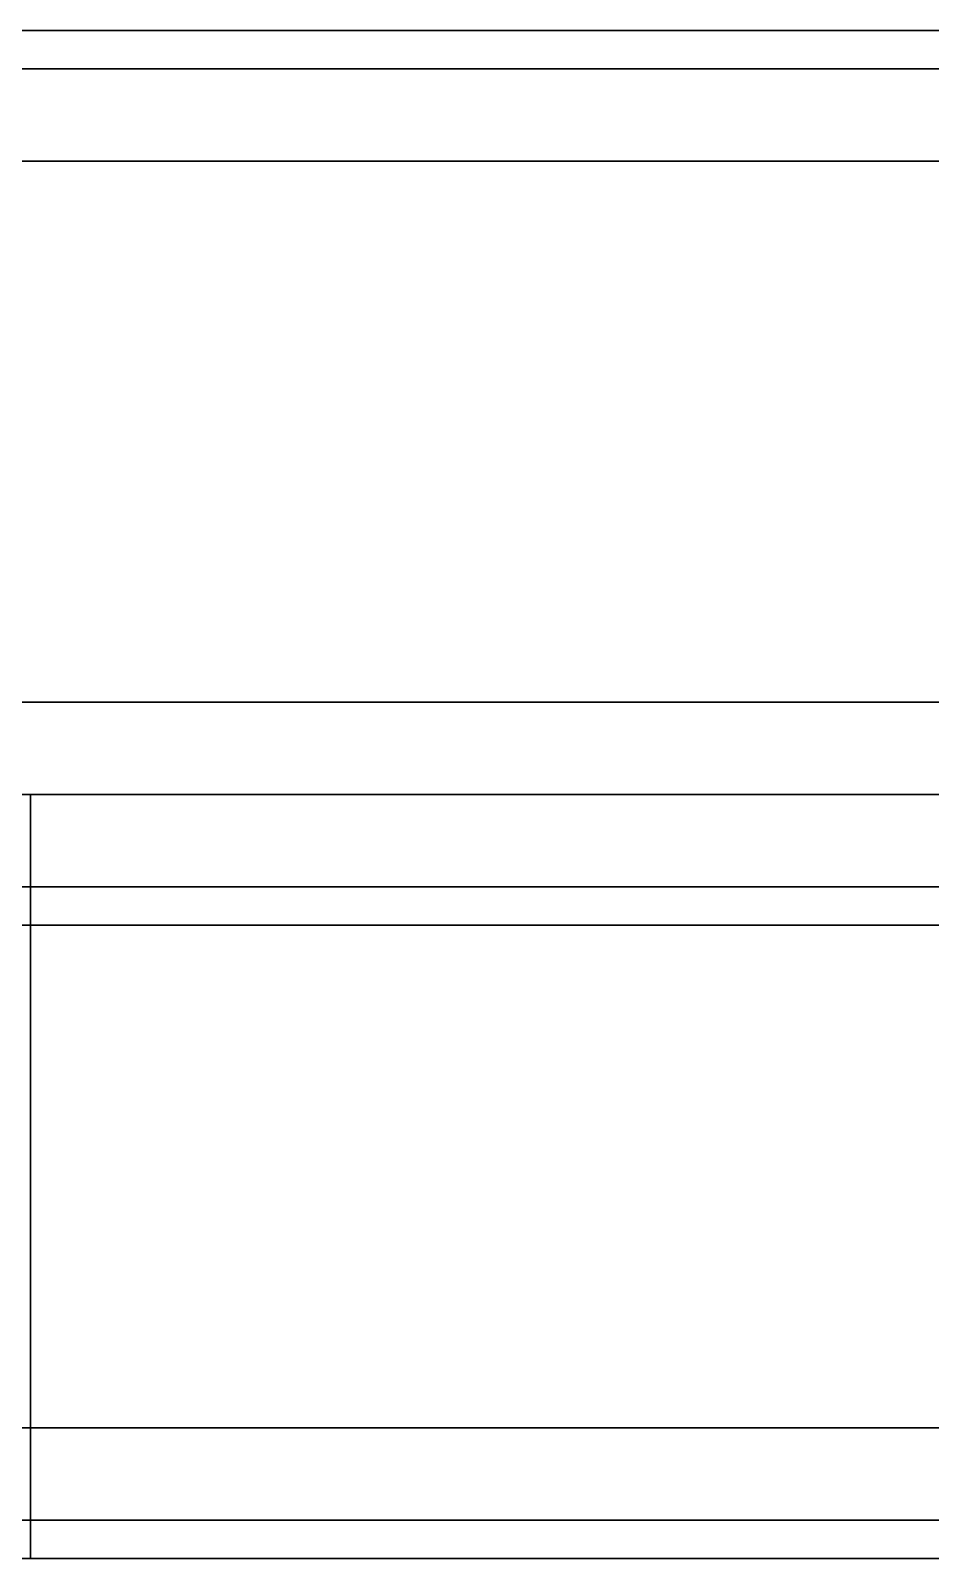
# Model space of a CAD drawing. Header units: millimetres. Extents: x -2000 to 0, y -2 to 2.
# Drawn here: x -777.65 to -774.852, y -2.375 to 2.375 of the extents above; entities that cross this region are included whole.
import ezdxf

# ---------------------------------------------------------------- set-up
doc = ezdxf.new("R2010")
doc.units = ezdxf.units.MM
doc.header["$MEASUREMENT"] = 0
doc.layers.add('2 Meter Open Rail', color=7, linetype='Continuous')

msp = doc.modelspace()

# ---------------------------------------------------------------- linework, layer by layer
at = {"layer": '2 Meter Open Rail', "lineweight": 30}
for p, q in [((-1000, 2.375, 69.9355), (0, 2.375, 69.9355)), ((-2000, 2.375, 20.122), (0, 2.375, 20.122)), ((-2000, 2.375, 19.9355), (0, 2.375, 19.9355)), ((-1000, 2.375, 70.122), (0, 2.375, 70.122)), ((-2000, 2.256, 20.4094), (0, 2.256, 20.4094)), ((-1000, 2.256, 70.4094), (0, 2.256, 70.4094)), ((-2000, 1.9686, 19.5291), (0, 1.9686, 19.5291)), ((-1000, 1.9686, 69.5291), (0, 1.9686, 69.5291)), ((-2000, 0.2874, 22.378), (0, 0.2874, 22.378)), ((-1000, 0.2874, 72.378), (0, 0.2874, 72.378)), ((-2000, 0, 19.5291), (0, 0, 19.5291)), ((-1000, 0, 69.5291), (0, 0, 69.5291)), ((-777.2544, 0, 64.4972), (-777.2892, 0, 64.4393)), ((-777.218, 0, 64.5544), (-777.2544, 0, 64.4972)), ((-777.1801, 0, 64.6108), (-777.218, 0, 64.5544)), ((-777.1407, 0, 64.6663), (-777.1801, 0, 64.6108)), ((-777.0997, 0, 64.721), (-777.1407, 0, 64.6663)), ((-777.0573, 0, 64.7746), (-777.0997, 0, 64.721)), ((-777.0135, 0, 64.8272), (-777.0573, 0, 64.7746)), ((-776.9683, 0, 64.8787), (-777.0135, 0, 64.8272)), ((-776.9217, 0, 64.929), (-776.9683, 0, 64.8787)), ((-776.8738, 0, 64.9781), (-776.9217, 0, 64.929)), ((-776.8247, 0, 65.026), (-776.8738, 0, 64.9781)), ((-776.7744, 0, 65.0726), (-776.8247, 0, 65.026)), ((-776.7229, 0, 65.1178), (-776.7744, 0, 65.0726)), ((-776.6703, 0, 65.1616), (-776.7229, 0, 65.1178)), ((-776.6167, 0, 65.204), (-776.6703, 0, 65.1616)), ((-776.562, 0, 65.245), (-776.6167, 0, 65.204)), ((-776.5065, 0, 65.2844), (-776.562, 0, 65.245)), ((-776.4501, 0, 65.3223), (-776.5065, 0, 65.2844)), ((-776.3929, 0, 65.3587), (-776.4501, 0, 65.3223)), ((-776.335, 0, 65.3935), (-776.3929, 0, 65.3587)), ((-776.2764, 0, 65.4267), (-776.335, 0, 65.3935)), ((-776.2171, 0, 65.4583), (-776.2764, 0, 65.4267)), ((-776.1574, 0, 65.4882), (-776.2171, 0, 65.4583)), ((-776.0971, 0, 65.5165), (-776.1574, 0, 65.4882)), ((-776.0365, 0, 65.5432), (-776.0971, 0, 65.5165)), ((-775.9755, 0, 65.5682), (-776.0365, 0, 65.5432)), ((-775.9142, 0, 65.5916), (-775.9755, 0, 65.5682)), ((-775.8526, 0, 65.6134), (-775.9142, 0, 65.5916)), ((-775.791, 0, 65.6335), (-775.8526, 0, 65.6134)), ((-775.7292, 0, 65.652), (-775.791, 0, 65.6335)), ((-775.6673, 0, 65.6689), (-775.7292, 0, 65.652)), ((-775.6055, 0, 65.6842), (-775.6673, 0, 65.6689)), ((-775.5438, 0, 65.6979), (-775.6055, 0, 65.6842)), ((-775.4822, 0, 65.7101), (-775.5438, 0, 65.6979)), ((-775.4208, 0, 65.7207), (-775.4822, 0, 65.7101)), ((-775.3596, 0, 65.7298), (-775.4208, 0, 65.7207)), ((-775.2987, 0, 65.7374), (-775.3596, 0, 65.7298)), ((-775.2381, 0, 65.7436), (-775.2987, 0, 65.7374)), ((-775.1779, 0, 65.7483), (-775.2381, 0, 65.7436)), ((-775.1181, 0, 65.7517), (-775.1779, 0, 65.7483)), ((-775.0588, 0, 65.7536), (-775.1181, 0, 65.7517)), ((-775, 0, 65.7543), (-775.0588, 0, 65.7536)), ((-774.9412, 0, 65.7536), (-775, 0, 65.7543)), ((-774.8819, 0, 65.7517), (-774.9412, 0, 65.7536)), ((-774.8221, 0, 65.7483), (-774.8819, 0, 65.7517)), ((-2000, 0, 0.4064), (0, 0, 0.4064)), ((-1000, 0, 50.4064), (0, 0, 50.4064)), ((-777.6493, 0, 13.1631), (-777.65, 0, 6.4043)), ((-777.65, 0, 6.4043), (-777.6493, 0, 6.3455)), ((-777.65, 0, 6.4043), (-777.65, -2.375, 6.4043)), ((-777.65, 0, 13.1043), (-777.65, -2.375, 13.1043)), ((-777.6493, 0, 63.1631), (-777.65, 0, 56.4043)), ((-777.65, 0, 56.4043), (-777.6493, 0, 56.3455)), ((-777.6474, 0, 13.2224), (-777.6493, 0, 13.1631)), ((-777.6493, 0, 6.3455), (-777.6474, 0, 6.2862)), ((-777.6474, 0, 63.2224), (-777.6493, 0, 63.1631)), ((-777.6493, 0, 56.3455), (-777.6474, 0, 56.2862)), ((-777.644, 0, 13.2822), (-777.6474, 0, 13.2224)), ((-777.6474, 0, 6.2862), (-777.644, 0, 6.2264)), ((-777.644, 0, 63.2822), (-777.6474, 0, 63.2224)), ((-777.6474, 0, 56.2862), (-777.644, 0, 56.2264)), ((-777.6393, 0, 13.3424), (-777.644, 0, 13.2822)), ((-777.644, 0, 6.2264), (-777.6393, 0, 6.1662)), ((-777.6393, 0, 63.3424), (-777.644, 0, 63.2822)), ((-777.644, 0, 56.2264), (-777.6393, 0, 56.1662)), ((-777.6331, 0, 13.403), (-777.6393, 0, 13.3424)), ((-777.6393, 0, 6.1662), (-777.6331, 0, 6.1056)), ((-777.6331, 0, 63.403), (-777.6393, 0, 63.3424)), ((-777.6393, 0, 56.1662), (-777.6331, 0, 56.1056)), ((-777.6255, 0, 13.4639), (-777.6331, 0, 13.403)), ((-777.6331, 0, 6.1056), (-777.6255, 0, 6.0447)), ((-777.6255, 0, 63.4639), (-777.6331, 0, 63.403)), ((-777.6331, 0, 56.1056), (-777.6255, 0, 56.0447)), ((-777.6164, 0, 13.5251), (-777.6255, 0, 13.4639)), ((-777.6255, 0, 6.0447), (-777.6164, 0, 5.9835)), ((-777.6164, 0, 63.5251), (-777.6255, 0, 63.4639)), ((-777.6255, 0, 56.0447), (-777.6164, 0, 55.9835)), ((-777.6058, 0, 13.5865), (-777.6164, 0, 13.5251)), ((-777.6164, 0, 5.9835), (-777.6058, 0, 5.9221)), ((-777.6058, 0, 63.5865), (-777.6164, 0, 63.5251)), ((-777.6164, 0, 55.9835), (-777.6058, 0, 55.9221)), ((-777.5936, 0, 13.6481), (-777.6058, 0, 13.5865)), ((-777.6058, 0, 5.9221), (-777.5936, 0, 5.8605)), ((-777.5936, 0, 63.6481), (-777.6058, 0, 63.5865)), ((-777.6058, 0, 55.9221), (-777.5936, 0, 55.8605)), ((-777.5799, 0, 13.7098), (-777.5936, 0, 13.6481)), ((-777.5936, 0, 5.8605), (-777.5799, 0, 5.7988)), ((-777.5799, 0, 63.7098), (-777.5936, 0, 63.6481)), ((-777.5936, 0, 55.8605), (-777.5799, 0, 55.7988)), ((-777.5646, 0, 13.7716), (-777.5799, 0, 13.7098)), ((-777.5799, 0, 5.7988), (-777.5646, 0, 5.737)), ((-777.5646, 0, 63.7716), (-777.5799, 0, 63.7098)), ((-777.5799, 0, 55.7988), (-777.5646, 0, 55.737)), ((-777.5477, 0, 13.8335), (-777.5646, 0, 13.7716)), ((-777.5646, 0, 5.737), (-777.5477, 0, 5.6751)), ((-777.5477, 0, 63.8335), (-777.5646, 0, 63.7716)), ((-777.5646, 0, 55.737), (-777.5477, 0, 55.6751)), ((-777.5292, 0, 13.8953), (-777.5477, 0, 13.8335)), ((-777.5477, 0, 5.6751), (-777.5292, 0, 5.6133)), ((-777.5292, 0, 63.8953), (-777.5477, 0, 63.8335)), ((-777.5477, 0, 55.6751), (-777.5292, 0, 55.6133)), ((-777.5091, 0, 13.9569), (-777.5292, 0, 13.8953)), ((-777.5292, 0, 5.6133), (-777.5091, 0, 5.5517)), ((-777.5091, 0, 63.9569), (-777.5292, 0, 63.8953)), ((-777.5292, 0, 55.6133), (-777.5091, 0, 55.5517)), ((-777.4873, 0, 14.0185), (-777.5091, 0, 13.9569)), ((-777.5091, 0, 5.5517), (-777.4873, 0, 5.4901)), ((-777.4873, 0, 64.0185), (-777.5091, 0, 63.9569)), ((-777.5091, 0, 55.5517), (-777.4873, 0, 55.4901)), ((-777.4639, 0, 14.0798), (-777.4873, 0, 14.0185)), ((-777.4873, 0, 5.4901), (-777.4639, 0, 5.4288)), ((-777.4639, 0, 64.0798), (-777.4873, 0, 64.0185)), ((-777.4873, 0, 55.4901), (-777.4639, 0, 55.4288)), ((-777.4389, 0, 14.1408), (-777.4639, 0, 14.0798)), ((-777.4639, 0, 5.4288), (-777.4389, 0, 5.3678)), ((-777.4389, 0, 64.1408), (-777.4639, 0, 64.0798)), ((-777.4639, 0, 55.4288), (-777.4389, 0, 55.3678)), ((-777.4122, 0, 14.2014), (-777.4389, 0, 14.1408)), ((-777.4389, 0, 5.3678), (-777.4122, 0, 5.3072)), ((-777.4122, 0, 64.2014), (-777.4389, 0, 64.1408)), ((-777.4389, 0, 55.3678), (-777.4122, 0, 55.3072)), ((-777.3839, 0, 14.2617), (-777.4122, 0, 14.2014)), ((-777.4122, 0, 5.3072), (-777.3839, 0, 5.2469)), ((-777.3839, 0, 64.2617), (-777.4122, 0, 64.2014)), ((-777.4122, 0, 55.3072), (-777.3839, 0, 55.2469)), ((-777.354, 0, 14.3214), (-777.3839, 0, 14.2617)), ((-777.3839, 0, 5.2469), (-777.354, 0, 5.1872)), ((-777.354, 0, 64.3214), (-777.3839, 0, 64.2617)), ((-777.3839, 0, 55.2469), (-777.354, 0, 55.1872)), ((-777.3224, 0, 14.3807), (-777.354, 0, 14.3214)), ((-777.354, 0, 5.1872), (-777.3224, 0, 5.1279)), ((-777.3224, 0, 64.3807), (-777.354, 0, 64.3214)), ((-777.354, 0, 55.1872), (-777.3224, 0, 55.1279)), ((-777.2892, 0, 14.4393), (-777.3224, 0, 14.3807)), ((-777.3224, 0, 5.1279), (-777.2892, 0, 5.0693)), ((-777.2892, 0, 64.4393), (-777.3224, 0, 64.3807)), ((-777.3224, 0, 55.1279), (-777.2892, 0, 55.0693)), ((-777.2544, 0, 14.4972), (-777.2892, 0, 14.4393)), ((-777.2892, 0, 5.0693), (-777.2544, 0, 5.0114)), ((-777.2892, 0, 55.0693), (-777.2544, 0, 55.0114)), ((-777.218, 0, 14.5544), (-777.2544, 0, 14.4972)), ((-777.2544, 0, 5.0114), (-777.218, 0, 4.9542)), ((-777.2544, 0, 55.0114), (-777.218, 0, 54.9542)), ((-777.1801, 0, 14.6108), (-777.218, 0, 14.5544)), ((-777.218, 0, 4.9542), (-777.1801, 0, 4.8978)), ((-777.218, 0, 54.9542), (-777.1801, 0, 54.8978)), ((-777.1407, 0, 14.6663), (-777.1801, 0, 14.6108)), ((-777.1801, 0, 4.8978), (-777.1407, 0, 4.8423)), ((-777.1801, 0, 54.8978), (-777.1407, 0, 54.8423)), ((-777.0997, 0, 14.721), (-777.1407, 0, 14.6663)), ((-777.1407, 0, 4.8423), (-777.0997, 0, 4.7876)), ((-777.1407, 0, 54.8423), (-777.0997, 0, 54.7876)), ((-777.0573, 0, 14.7746), (-777.0997, 0, 14.721)), ((-777.0997, 0, 4.7876), (-777.0573, 0, 4.734)), ((-777.0997, 0, 54.7876), (-777.0573, 0, 54.734)), ((-777.0135, 0, 14.8272), (-777.0573, 0, 14.7746)), ((-777.0573, 0, 4.734), (-777.0135, 0, 4.6814)), ((-777.0573, 0, 54.734), (-777.0135, 0, 54.6814)), ((-776.9683, 0, 14.8787), (-777.0135, 0, 14.8272)), ((-777.0135, 0, 4.6814), (-776.9683, 0, 4.6299)), ((-777.0135, 0, 54.6814), (-776.9683, 0, 54.6299)), ((-776.9217, 0, 14.929), (-776.9683, 0, 14.8787)), ((-776.9683, 0, 4.6299), (-776.9217, 0, 4.5796)), ((-776.9683, 0, 54.6299), (-776.9217, 0, 54.5796)), ((-776.8738, 0, 14.9781), (-776.9217, 0, 14.929)), ((-776.9217, 0, 4.5796), (-776.8738, 0, 4.5305)), ((-776.9217, 0, 54.5796), (-776.8738, 0, 54.5305)), ((-776.8247, 0, 15.026), (-776.8738, 0, 14.9781)), ((-776.8738, 0, 4.5305), (-776.8247, 0, 4.4826)), ((-776.8738, 0, 54.5305), (-776.8247, 0, 54.4826)), ((-776.7744, 0, 15.0726), (-776.8247, 0, 15.026)), ((-776.8247, 0, 4.4826), (-776.7744, 0, 4.436)), ((-776.8247, 0, 54.4826), (-776.7744, 0, 54.436)), ((-776.7229, 0, 15.1178), (-776.7744, 0, 15.0726)), ((-776.7744, 0, 4.436), (-776.7229, 0, 4.3908)), ((-776.7744, 0, 54.436), (-776.7229, 0, 54.3908)), ((-776.6703, 0, 15.1616), (-776.7229, 0, 15.1178)), ((-776.7229, 0, 4.3908), (-776.6703, 0, 4.347)), ((-776.7229, 0, 54.3908), (-776.6703, 0, 54.347)), ((-776.6167, 0, 15.204), (-776.6703, 0, 15.1616)), ((-776.6703, 0, 4.347), (-776.6167, 0, 4.3046)), ((-776.6703, 0, 54.347), (-776.6167, 0, 54.3046)), ((-776.562, 0, 15.245), (-776.6167, 0, 15.204)), ((-776.6167, 0, 4.3046), (-776.562, 0, 4.2636)), ((-776.6167, 0, 54.3046), (-776.562, 0, 54.2636)), ((-776.5065, 0, 15.2844), (-776.562, 0, 15.245)), ((-776.562, 0, 4.2636), (-776.5065, 0, 4.2242)), ((-776.562, 0, 54.2636), (-776.5065, 0, 54.2242)), ((-776.4501, 0, 15.3223), (-776.5065, 0, 15.2844)), ((-776.5065, 0, 4.2242), (-776.4501, 0, 4.1863)), ((-776.5065, 0, 54.2242), (-776.4501, 0, 54.1863)), ((-776.3929, 0, 15.3587), (-776.4501, 0, 15.3223)), ((-776.4501, 0, 4.1863), (-776.3929, 0, 4.1499)), ((-776.4501, 0, 54.1863), (-776.3929, 0, 54.1499)), ((-776.335, 0, 15.3935), (-776.3929, 0, 15.3587)), ((-776.3929, 0, 4.1499), (-776.335, 0, 4.1151)), ((-776.3929, 0, 54.1499), (-776.335, 0, 54.1151)), ((-776.2764, 0, 15.4267), (-776.335, 0, 15.3935)), ((-776.335, 0, 4.1151), (-776.2764, 0, 4.0819)), ((-776.335, 0, 54.1151), (-776.2764, 0, 54.0819)), ((-776.2171, 0, 15.4583), (-776.2764, 0, 15.4267)), ((-776.2764, 0, 4.0819), (-776.2171, 0, 4.0503)), ((-776.2764, 0, 54.0819), (-776.2171, 0, 54.0503)), ((-776.1574, 0, 15.4882), (-776.2171, 0, 15.4583)), ((-776.2171, 0, 4.0503), (-776.1574, 0, 4.0204)), ((-776.2171, 0, 54.0503), (-776.1574, 0, 54.0204)), ((-776.0971, 0, 15.5165), (-776.1574, 0, 15.4882)), ((-776.1574, 0, 4.0204), (-776.0971, 0, 3.9921)), ((-776.1574, 0, 54.0204), (-776.0971, 0, 53.9921)), ((-776.0365, 0, 15.5432), (-776.0971, 0, 15.5165)), ((-776.0971, 0, 3.9921), (-776.0365, 0, 3.9654)), ((-776.0971, 0, 53.9921), (-776.0365, 0, 53.9654)), ((-775.9755, 0, 15.5682), (-776.0365, 0, 15.5432)), ((-776.0365, 0, 3.9654), (-775.9755, 0, 3.9404)), ((-776.0365, 0, 53.9654), (-775.9755, 0, 53.9404)), ((-775.9142, 0, 15.5916), (-775.9755, 0, 15.5682)), ((-775.9755, 0, 3.9404), (-775.9142, 0, 3.917)), ((-775.9755, 0, 53.9404), (-775.9142, 0, 53.917)), ((-775.8526, 0, 15.6134), (-775.9142, 0, 15.5916)), ((-775.9142, 0, 3.917), (-775.8526, 0, 3.8952)), ((-775.9142, 0, 53.917), (-775.8526, 0, 53.8952)), ((-775.791, 0, 15.6335), (-775.8526, 0, 15.6134)), ((-775.8526, 0, 3.8952), (-775.791, 0, 3.8751)), ((-775.8526, 0, 53.8952), (-775.791, 0, 53.8751)), ((-775.7292, 0, 15.652), (-775.791, 0, 15.6335)), ((-775.791, 0, 3.8751), (-775.7292, 0, 3.8566)), ((-775.791, 0, 53.8751), (-775.7292, 0, 53.8566)), ((-775.6673, 0, 15.6689), (-775.7292, 0, 15.652)), ((-775.7292, 0, 3.8566), (-775.6673, 0, 3.8397)), ((-775.7292, 0, 53.8566), (-775.6673, 0, 53.8397)), ((-775.6055, 0, 15.6842), (-775.6673, 0, 15.6689)), ((-775.6673, 0, 3.8397), (-775.6055, 0, 3.8244)), ((-775.6673, 0, 53.8397), (-775.6055, 0, 53.8244)), ((-775.5438, 0, 15.6979), (-775.6055, 0, 15.6842)), ((-775.6055, 0, 3.8244), (-775.5438, 0, 3.8107)), ((-775.6055, 0, 53.8244), (-775.5438, 0, 53.8107)), ((-775.4822, 0, 15.7101), (-775.5438, 0, 15.6979)), ((-775.5438, 0, 3.8107), (-775.4822, 0, 3.7985)), ((-775.5438, 0, 53.8107), (-775.4822, 0, 53.7985)), ((-775.4208, 0, 15.7207), (-775.4822, 0, 15.7101)), ((-775.4822, 0, 3.7985), (-775.4208, 0, 3.7879)), ((-775.4822, 0, 53.7985), (-775.4208, 0, 53.7879)), ((-775.3596, 0, 15.7298), (-775.4208, 0, 15.7207)), ((-775.4208, 0, 3.7879), (-775.3596, 0, 3.7788)), ((-775.4208, 0, 53.7879), (-775.3596, 0, 53.7788)), ((-775.2987, 0, 15.7374), (-775.3596, 0, 15.7298)), ((-775.3596, 0, 3.7788), (-775.2987, 0, 3.7712)), ((-775.3596, 0, 53.7788), (-775.2987, 0, 53.7712)), ((-775.2381, 0, 15.7436), (-775.2987, 0, 15.7374)), ((-775.2987, 0, 3.7712), (-775.2381, 0, 3.765)), ((-775.2987, 0, 53.7712), (-775.2381, 0, 53.765)), ((-775.1779, 0, 15.7483), (-775.2381, 0, 15.7436)), ((-775.2381, 0, 3.765), (-775.1779, 0, 3.7603)), ((-775.2381, 0, 53.765), (-775.1779, 0, 53.7603)), ((-775.1181, 0, 15.7517), (-775.1779, 0, 15.7483)), ((-775.1779, 0, 3.7603), (-775.1181, 0, 3.7569)), ((-775.1779, 0, 53.7603), (-775.1181, 0, 53.7569)), ((-775.0588, 0, 15.7536), (-775.1181, 0, 15.7517)), ((-775.1181, 0, 3.7569), (-775.0588, 0, 3.755)), ((-775.1181, 0, 53.7569), (-775.0588, 0, 53.755)), ((-775, 0, 15.7543), (-775.0588, 0, 15.7536)), ((-775.0588, 0, 3.755), (-775, 0, 3.7543)), ((-775.0588, 0, 53.755), (-775, 0, 53.7543)), ((-774.9412, 0, 15.7536), (-775, 0, 15.7543)), ((-775, 0, 3.7543), (-774.9412, 0, 3.755)), ((-775, 0, 53.7543), (-774.9412, 0, 53.755)), ((-774.8819, 0, 15.7517), (-774.9412, 0, 15.7536)), ((-774.9412, 0, 3.755), (-774.8819, 0, 3.7569)), ((-774.9412, 0, 53.755), (-774.8819, 0, 53.7569)), ((-774.8221, 0, 15.7483), (-774.8819, 0, 15.7517)), ((-774.8819, 0, 3.7569), (-774.8221, 0, 3.7603)), ((-774.8819, 0, 53.7569), (-774.8221, 0, 53.7603)), ((-2000, -0.2874, 22.378), (0, -0.2874, 22.378)), ((-1000, -0.2874, 72.378), (0, -0.2874, 72.378)), ((-2000, -0.4064), (0, -0.4064)), ((-1000, -0.4064, 50), (0, -0.4064, 50)), ((-2000, -1.9686), (0, -1.9686)), ((-1000, -1.9686, 50), (0, -1.9686, 50)), ((-2000, -2.256, 20.4094), (0, -2.256, 20.4094)), ((-1000, -2.256, 70.4094), (0, -2.256, 70.4094)), ((-2000, -2.375, 0.4064), (0, -2.375, 0.4064)), ((-2000, -2.375, 20.122), (0, -2.375, 20.122)), ((-1000, -2.375, 50.4064), (0, -2.375, 50.4064)), ((-1000, -2.375, 70.122), (0, -2.375, 70.122)), ((-777.6493, -2.375, 6.3455), (-777.65, -2.375, 13.1043)), ((-777.65, -2.375, 13.1043), (-777.6493, -2.375, 13.1631)), ((-777.6493, -2.375, 56.3455), (-777.65, -2.375, 63.1043)), ((-777.65, -2.375, 63.1043), (-777.6493, -2.375, 63.1631)), ((-777.6474, -2.375, 6.2862), (-777.6493, -2.375, 6.3455)), ((-777.6493, -2.375, 13.1631), (-777.6474, -2.375, 13.2224)), ((-777.6474, -2.375, 56.2862), (-777.6493, -2.375, 56.3455)), ((-777.6493, -2.375, 63.1631), (-777.6474, -2.375, 63.2224)), ((-777.644, -2.375, 6.2264), (-777.6474, -2.375, 6.2862)), ((-777.6474, -2.375, 13.2224), (-777.644, -2.375, 13.2822)), ((-777.644, -2.375, 56.2264), (-777.6474, -2.375, 56.2862)), ((-777.6474, -2.375, 63.2224), (-777.644, -2.375, 63.2822)), ((-777.6393, -2.375, 6.1662), (-777.644, -2.375, 6.2264)), ((-777.644, -2.375, 13.2822), (-777.6393, -2.375, 13.3424)), ((-777.6393, -2.375, 56.1662), (-777.644, -2.375, 56.2264)), ((-777.644, -2.375, 63.2822), (-777.6393, -2.375, 63.3424)), ((-777.6331, -2.375, 6.1056), (-777.6393, -2.375, 6.1662)), ((-777.6393, -2.375, 13.3424), (-777.6331, -2.375, 13.403)), ((-777.6331, -2.375, 56.1056), (-777.6393, -2.375, 56.1662)), ((-777.6393, -2.375, 63.3424), (-777.6331, -2.375, 63.403)), ((-777.6255, -2.375, 6.0447), (-777.6331, -2.375, 6.1056)), ((-777.6331, -2.375, 13.403), (-777.6255, -2.375, 13.4639)), ((-777.6255, -2.375, 56.0447), (-777.6331, -2.375, 56.1056)), ((-777.6331, -2.375, 63.403), (-777.6255, -2.375, 63.4639)), ((-777.6164, -2.375, 5.9835), (-777.6255, -2.375, 6.0447)), ((-777.6255, -2.375, 13.4639), (-777.6164, -2.375, 13.5251)), ((-777.6164, -2.375, 55.9835), (-777.6255, -2.375, 56.0447)), ((-777.6255, -2.375, 63.4639), (-777.6164, -2.375, 63.5251)), ((-777.6058, -2.375, 5.9221), (-777.6164, -2.375, 5.9835)), ((-777.6164, -2.375, 13.5251), (-777.6058, -2.375, 13.5865)), ((-777.6058, -2.375, 55.9221), (-777.6164, -2.375, 55.9835)), ((-777.6164, -2.375, 63.5251), (-777.6058, -2.375, 63.5865)), ((-777.5936, -2.375, 5.8605), (-777.6058, -2.375, 5.9221)), ((-777.6058, -2.375, 13.5865), (-777.5936, -2.375, 13.6481)), ((-777.5936, -2.375, 55.8605), (-777.6058, -2.375, 55.9221)), ((-777.6058, -2.375, 63.5865), (-777.5936, -2.375, 63.6481)), ((-777.5799, -2.375, 5.7988), (-777.5936, -2.375, 5.8605)), ((-777.5936, -2.375, 13.6481), (-777.5799, -2.375, 13.7098)), ((-777.5799, -2.375, 55.7988), (-777.5936, -2.375, 55.8605)), ((-777.5936, -2.375, 63.6481), (-777.5799, -2.375, 63.7098)), ((-777.5646, -2.375, 5.737), (-777.5799, -2.375, 5.7988)), ((-777.5799, -2.375, 13.7098), (-777.5646, -2.375, 13.7716)), ((-777.5646, -2.375, 55.737), (-777.5799, -2.375, 55.7988)), ((-777.5799, -2.375, 63.7098), (-777.5646, -2.375, 63.7716)), ((-777.5477, -2.375, 5.6751), (-777.5646, -2.375, 5.737)), ((-777.5646, -2.375, 13.7716), (-777.5477, -2.375, 13.8335)), ((-777.5477, -2.375, 55.6751), (-777.5646, -2.375, 55.737)), ((-777.5646, -2.375, 63.7716), (-777.5477, -2.375, 63.8335)), ((-777.5292, -2.375, 5.6133), (-777.5477, -2.375, 5.6751)), ((-777.5477, -2.375, 13.8335), (-777.5292, -2.375, 13.8953)), ((-777.5292, -2.375, 55.6133), (-777.5477, -2.375, 55.6751)), ((-777.5477, -2.375, 63.8335), (-777.5292, -2.375, 63.8953)), ((-777.5091, -2.375, 5.5517), (-777.5292, -2.375, 5.6133)), ((-777.5292, -2.375, 13.8953), (-777.5091, -2.375, 13.9569)), ((-777.5091, -2.375, 55.5517), (-777.5292, -2.375, 55.6133)), ((-777.5292, -2.375, 63.8953), (-777.5091, -2.375, 63.9569)), ((-777.4873, -2.375, 5.4901), (-777.5091, -2.375, 5.5517)), ((-777.5091, -2.375, 13.9569), (-777.4873, -2.375, 14.0185)), ((-777.4873, -2.375, 55.4901), (-777.5091, -2.375, 55.5517)), ((-777.5091, -2.375, 63.9569), (-777.4873, -2.375, 64.0185)), ((-777.4639, -2.375, 5.4288), (-777.4873, -2.375, 5.4901)), ((-777.4873, -2.375, 14.0185), (-777.4639, -2.375, 14.0798)), ((-777.4639, -2.375, 55.4288), (-777.4873, -2.375, 55.4901)), ((-777.4873, -2.375, 64.0185), (-777.4639, -2.375, 64.0798)), ((-777.4389, -2.375, 5.3678), (-777.4639, -2.375, 5.4288)), ((-777.4639, -2.375, 14.0798), (-777.4389, -2.375, 14.1408)), ((-777.4389, -2.375, 55.3678), (-777.4639, -2.375, 55.4288)), ((-777.4639, -2.375, 64.0798), (-777.4389, -2.375, 64.1408)), ((-777.4122, -2.375, 5.3072), (-777.4389, -2.375, 5.3678)), ((-777.4389, -2.375, 14.1408), (-777.4122, -2.375, 14.2014)), ((-777.4122, -2.375, 55.3072), (-777.4389, -2.375, 55.3678)), ((-777.4389, -2.375, 64.1408), (-777.4122, -2.375, 64.2014)), ((-777.3839, -2.375, 5.2469), (-777.4122, -2.375, 5.3072)), ((-777.4122, -2.375, 14.2014), (-777.3839, -2.375, 14.2617)), ((-777.3839, -2.375, 55.2469), (-777.4122, -2.375, 55.3072)), ((-777.4122, -2.375, 64.2014), (-777.3839, -2.375, 64.2617)), ((-777.354, -2.375, 5.1872), (-777.3839, -2.375, 5.2469)), ((-777.3839, -2.375, 14.2617), (-777.354, -2.375, 14.3214)), ((-777.354, -2.375, 55.1872), (-777.3839, -2.375, 55.2469)), ((-777.3839, -2.375, 64.2617), (-777.354, -2.375, 64.3214)), ((-777.3224, -2.375, 5.1279), (-777.354, -2.375, 5.1872)), ((-777.354, -2.375, 14.3214), (-777.3224, -2.375, 14.3807)), ((-777.3224, -2.375, 55.1279), (-777.354, -2.375, 55.1872)), ((-777.354, -2.375, 64.3214), (-777.3224, -2.375, 64.3807)), ((-777.2892, -2.375, 5.0693), (-777.3224, -2.375, 5.1279)), ((-777.3224, -2.375, 14.3807), (-777.2892, -2.375, 14.4393)), ((-777.2892, -2.375, 55.0693), (-777.3224, -2.375, 55.1279)), ((-777.3224, -2.375, 64.3807), (-777.2892, -2.375, 64.4393)), ((-777.2544, -2.375, 5.0114), (-777.2892, -2.375, 5.0693)), ((-777.2892, -2.375, 14.4393), (-777.2544, -2.375, 14.4972)), ((-777.2544, -2.375, 55.0114), (-777.2892, -2.375, 55.0693)), ((-777.2892, -2.375, 64.4393), (-777.2544, -2.375, 64.4972)), ((-777.218, -2.375, 4.9542), (-777.2544, -2.375, 5.0114)), ((-777.2544, -2.375, 14.4972), (-777.218, -2.375, 14.5544)), ((-777.218, -2.375, 54.9542), (-777.2544, -2.375, 55.0114)), ((-777.2544, -2.375, 64.4972), (-777.218, -2.375, 64.5544)), ((-777.1801, -2.375, 4.8978), (-777.218, -2.375, 4.9542)), ((-777.218, -2.375, 14.5544), (-777.1801, -2.375, 14.6108)), ((-777.1801, -2.375, 54.8978), (-777.218, -2.375, 54.9542)), ((-777.218, -2.375, 64.5544), (-777.1801, -2.375, 64.6108)), ((-777.1407, -2.375, 4.8423), (-777.1801, -2.375, 4.8978)), ((-777.1801, -2.375, 14.6108), (-777.1407, -2.375, 14.6663)), ((-777.1407, -2.375, 54.8423), (-777.1801, -2.375, 54.8978)), ((-777.1801, -2.375, 64.6108), (-777.1407, -2.375, 64.6663)), ((-777.0997, -2.375, 4.7876), (-777.1407, -2.375, 4.8423)), ((-777.1407, -2.375, 14.6663), (-777.0997, -2.375, 14.721)), ((-777.0997, -2.375, 54.7876), (-777.1407, -2.375, 54.8423)), ((-777.1407, -2.375, 64.6663), (-777.0997, -2.375, 64.721)), ((-777.0573, -2.375, 4.734), (-777.0997, -2.375, 4.7876)), ((-777.0997, -2.375, 14.721), (-777.0573, -2.375, 14.7746)), ((-777.0573, -2.375, 54.734), (-777.0997, -2.375, 54.7876)), ((-777.0997, -2.375, 64.721), (-777.0573, -2.375, 64.7746)), ((-777.0135, -2.375, 4.6814), (-777.0573, -2.375, 4.734)), ((-777.0573, -2.375, 14.7746), (-777.0135, -2.375, 14.8272)), ((-777.0135, -2.375, 54.6814), (-777.0573, -2.375, 54.734)), ((-777.0573, -2.375, 64.7746), (-777.0135, -2.375, 64.8272)), ((-776.9683, -2.375, 4.6299), (-777.0135, -2.375, 4.6814)), ((-777.0135, -2.375, 14.8272), (-776.9683, -2.375, 14.8787)), ((-776.9683, -2.375, 54.6299), (-777.0135, -2.375, 54.6814)), ((-777.0135, -2.375, 64.8272), (-776.9683, -2.375, 64.8787)), ((-776.9217, -2.375, 4.5796), (-776.9683, -2.375, 4.6299)), ((-776.9683, -2.375, 14.8787), (-776.9217, -2.375, 14.929)), ((-776.9217, -2.375, 54.5796), (-776.9683, -2.375, 54.6299)), ((-776.9683, -2.375, 64.8787), (-776.9217, -2.375, 64.929)), ((-776.8738, -2.375, 4.5305), (-776.9217, -2.375, 4.5796)), ((-776.9217, -2.375, 14.929), (-776.8738, -2.375, 14.9781)), ((-776.8738, -2.375, 54.5305), (-776.9217, -2.375, 54.5796)), ((-776.9217, -2.375, 64.929), (-776.8738, -2.375, 64.9781)), ((-776.8247, -2.375, 4.4826), (-776.8738, -2.375, 4.5305)), ((-776.8738, -2.375, 14.9781), (-776.8247, -2.375, 15.026)), ((-776.8247, -2.375, 54.4826), (-776.8738, -2.375, 54.5305)), ((-776.8738, -2.375, 64.9781), (-776.8247, -2.375, 65.026)), ((-776.7744, -2.375, 4.436), (-776.8247, -2.375, 4.4826)), ((-776.8247, -2.375, 15.026), (-776.7744, -2.375, 15.0726)), ((-776.7744, -2.375, 54.436), (-776.8247, -2.375, 54.4826)), ((-776.8247, -2.375, 65.026), (-776.7744, -2.375, 65.0726)), ((-776.7229, -2.375, 4.3908), (-776.7744, -2.375, 4.436)), ((-776.7744, -2.375, 15.0726), (-776.7229, -2.375, 15.1178)), ((-776.7229, -2.375, 54.3908), (-776.7744, -2.375, 54.436)), ((-776.7744, -2.375, 65.0726), (-776.7229, -2.375, 65.1178)), ((-776.6703, -2.375, 4.347), (-776.7229, -2.375, 4.3908)), ((-776.7229, -2.375, 15.1178), (-776.6703, -2.375, 15.1616)), ((-776.6703, -2.375, 54.347), (-776.7229, -2.375, 54.3908)), ((-776.7229, -2.375, 65.1178), (-776.6703, -2.375, 65.1616)), ((-776.6167, -2.375, 4.3046), (-776.6703, -2.375, 4.347)), ((-776.6703, -2.375, 15.1616), (-776.6167, -2.375, 15.204)), ((-776.6167, -2.375, 54.3046), (-776.6703, -2.375, 54.347)), ((-776.6703, -2.375, 65.1616), (-776.6167, -2.375, 65.204)), ((-776.562, -2.375, 4.2636), (-776.6167, -2.375, 4.3046)), ((-776.6167, -2.375, 15.204), (-776.562, -2.375, 15.245)), ((-776.562, -2.375, 54.2636), (-776.6167, -2.375, 54.3046)), ((-776.6167, -2.375, 65.204), (-776.562, -2.375, 65.245)), ((-776.5065, -2.375, 4.2242), (-776.562, -2.375, 4.2636)), ((-776.562, -2.375, 15.245), (-776.5065, -2.375, 15.2844)), ((-776.5065, -2.375, 54.2242), (-776.562, -2.375, 54.2636)), ((-776.562, -2.375, 65.245), (-776.5065, -2.375, 65.2844)), ((-776.4501, -2.375, 4.1863), (-776.5065, -2.375, 4.2242)), ((-776.5065, -2.375, 15.2844), (-776.4501, -2.375, 15.3223)), ((-776.4501, -2.375, 54.1863), (-776.5065, -2.375, 54.2242)), ((-776.5065, -2.375, 65.2844), (-776.4501, -2.375, 65.3223)), ((-776.3929, -2.375, 4.1499), (-776.4501, -2.375, 4.1863)), ((-776.4501, -2.375, 15.3223), (-776.3929, -2.375, 15.3587)), ((-776.3929, -2.375, 54.1499), (-776.4501, -2.375, 54.1863)), ((-776.4501, -2.375, 65.3223), (-776.3929, -2.375, 65.3587)), ((-776.335, -2.375, 4.1151), (-776.3929, -2.375, 4.1499)), ((-776.3929, -2.375, 15.3587), (-776.335, -2.375, 15.3935)), ((-776.335, -2.375, 54.1151), (-776.3929, -2.375, 54.1499)), ((-776.3929, -2.375, 65.3587), (-776.335, -2.375, 65.3935)), ((-776.2764, -2.375, 4.0819), (-776.335, -2.375, 4.1151)), ((-776.335, -2.375, 15.3935), (-776.2764, -2.375, 15.4267)), ((-776.2764, -2.375, 54.0819), (-776.335, -2.375, 54.1151)), ((-776.335, -2.375, 65.3935), (-776.2764, -2.375, 65.4267)), ((-776.2171, -2.375, 4.0503), (-776.2764, -2.375, 4.0819)), ((-776.2764, -2.375, 15.4267), (-776.2171, -2.375, 15.4583)), ((-776.2171, -2.375, 54.0503), (-776.2764, -2.375, 54.0819)), ((-776.2764, -2.375, 65.4267), (-776.2171, -2.375, 65.4583)), ((-776.1574, -2.375, 4.0204), (-776.2171, -2.375, 4.0503)), ((-776.2171, -2.375, 15.4583), (-776.1574, -2.375, 15.4882)), ((-776.1574, -2.375, 54.0204), (-776.2171, -2.375, 54.0503)), ((-776.2171, -2.375, 65.4583), (-776.1574, -2.375, 65.4882)), ((-776.0971, -2.375, 3.9921), (-776.1574, -2.375, 4.0204)), ((-776.1574, -2.375, 15.4882), (-776.0971, -2.375, 15.5165)), ((-776.0971, -2.375, 53.9921), (-776.1574, -2.375, 54.0204)), ((-776.1574, -2.375, 65.4882), (-776.0971, -2.375, 65.5165)), ((-776.0365, -2.375, 3.9654), (-776.0971, -2.375, 3.9921)), ((-776.0971, -2.375, 15.5165), (-776.0365, -2.375, 15.5432)), ((-776.0365, -2.375, 53.9654), (-776.0971, -2.375, 53.9921)), ((-776.0971, -2.375, 65.5165), (-776.0365, -2.375, 65.5432)), ((-775.9755, -2.375, 3.9404), (-776.0365, -2.375, 3.9654)), ((-776.0365, -2.375, 15.5432), (-775.9755, -2.375, 15.5682)), ((-775.9755, -2.375, 53.9404), (-776.0365, -2.375, 53.9654)), ((-776.0365, -2.375, 65.5432), (-775.9755, -2.375, 65.5682)), ((-775.9142, -2.375, 3.917), (-775.9755, -2.375, 3.9404)), ((-775.9755, -2.375, 15.5682), (-775.9142, -2.375, 15.5916)), ((-775.9142, -2.375, 53.917), (-775.9755, -2.375, 53.9404)), ((-775.9755, -2.375, 65.5682), (-775.9142, -2.375, 65.5916)), ((-775.8526, -2.375, 3.8952), (-775.9142, -2.375, 3.917)), ((-775.9142, -2.375, 15.5916), (-775.8526, -2.375, 15.6134)), ((-775.8526, -2.375, 53.8952), (-775.9142, -2.375, 53.917)), ((-775.9142, -2.375, 65.5916), (-775.8526, -2.375, 65.6134)), ((-775.791, -2.375, 3.8751), (-775.8526, -2.375, 3.8952)), ((-775.8526, -2.375, 15.6134), (-775.791, -2.375, 15.6335)), ((-775.791, -2.375, 53.8751), (-775.8526, -2.375, 53.8952)), ((-775.8526, -2.375, 65.6134), (-775.791, -2.375, 65.6335)), ((-775.7292, -2.375, 3.8566), (-775.791, -2.375, 3.8751)), ((-775.791, -2.375, 15.6335), (-775.7292, -2.375, 15.652)), ((-775.7292, -2.375, 53.8566), (-775.791, -2.375, 53.8751)), ((-775.791, -2.375, 65.6335), (-775.7292, -2.375, 65.652)), ((-775.6673, -2.375, 3.8397), (-775.7292, -2.375, 3.8566)), ((-775.7292, -2.375, 15.652), (-775.6673, -2.375, 15.6689)), ((-775.6673, -2.375, 53.8397), (-775.7292, -2.375, 53.8566)), ((-775.7292, -2.375, 65.652), (-775.6673, -2.375, 65.6689)), ((-775.6055, -2.375, 3.8244), (-775.6673, -2.375, 3.8397)), ((-775.6673, -2.375, 15.6689), (-775.6055, -2.375, 15.6842)), ((-775.6055, -2.375, 53.8244), (-775.6673, -2.375, 53.8397)), ((-775.6673, -2.375, 65.6689), (-775.6055, -2.375, 65.6842)), ((-775.5438, -2.375, 3.8107), (-775.6055, -2.375, 3.8244)), ((-775.6055, -2.375, 15.6842), (-775.5438, -2.375, 15.6979)), ((-775.5438, -2.375, 53.8107), (-775.6055, -2.375, 53.8244)), ((-775.6055, -2.375, 65.6842), (-775.5438, -2.375, 65.6979)), ((-775.4822, -2.375, 3.7985), (-775.5438, -2.375, 3.8107)), ((-775.5438, -2.375, 15.6979), (-775.4822, -2.375, 15.7101)), ((-775.4822, -2.375, 53.7985), (-775.5438, -2.375, 53.8107)), ((-775.5438, -2.375, 65.6979), (-775.4822, -2.375, 65.7101)), ((-775.4208, -2.375, 3.7879), (-775.4822, -2.375, 3.7985)), ((-775.4822, -2.375, 15.7101), (-775.4208, -2.375, 15.7207)), ((-775.4208, -2.375, 53.7879), (-775.4822, -2.375, 53.7985)), ((-775.4822, -2.375, 65.7101), (-775.4208, -2.375, 65.7207)), ((-775.3596, -2.375, 3.7788), (-775.4208, -2.375, 3.7879)), ((-775.4208, -2.375, 15.7207), (-775.3596, -2.375, 15.7298)), ((-775.3596, -2.375, 53.7788), (-775.4208, -2.375, 53.7879)), ((-775.4208, -2.375, 65.7207), (-775.3596, -2.375, 65.7298)), ((-775.2987, -2.375, 3.7712), (-775.3596, -2.375, 3.7788)), ((-775.3596, -2.375, 15.7298), (-775.2987, -2.375, 15.7374)), ((-775.2987, -2.375, 53.7712), (-775.3596, -2.375, 53.7788)), ((-775.3596, -2.375, 65.7298), (-775.2987, -2.375, 65.7374)), ((-775.2381, -2.375, 3.765), (-775.2987, -2.375, 3.7712)), ((-775.2987, -2.375, 15.7374), (-775.2381, -2.375, 15.7436)), ((-775.2381, -2.375, 53.765), (-775.2987, -2.375, 53.7712)), ((-775.2987, -2.375, 65.7374), (-775.2381, -2.375, 65.7436)), ((-775.1779, -2.375, 3.7603), (-775.2381, -2.375, 3.765)), ((-775.2381, -2.375, 15.7436), (-775.1779, -2.375, 15.7483)), ((-775.1779, -2.375, 53.7603), (-775.2381, -2.375, 53.765)), ((-775.2381, -2.375, 65.7436), (-775.1779, -2.375, 65.7483)), ((-775.1181, -2.375, 3.7569), (-775.1779, -2.375, 3.7603)), ((-775.1779, -2.375, 15.7483), (-775.1181, -2.375, 15.7517)), ((-775.1181, -2.375, 53.7569), (-775.1779, -2.375, 53.7603)), ((-775.1779, -2.375, 65.7483), (-775.1181, -2.375, 65.7517)), ((-775.0588, -2.375, 3.755), (-775.1181, -2.375, 3.7569)), ((-775.1181, -2.375, 15.7517), (-775.0588, -2.375, 15.7536)), ((-775.0588, -2.375, 53.755), (-775.1181, -2.375, 53.7569)), ((-775.1181, -2.375, 65.7517), (-775.0588, -2.375, 65.7536)), ((-775, -2.375, 3.7543), (-775.0588, -2.375, 3.755)), ((-775.0588, -2.375, 15.7536), (-775, -2.375, 15.7543)), ((-775, -2.375, 53.7543), (-775.0588, -2.375, 53.755)), ((-775.0588, -2.375, 65.7536), (-775, -2.375, 65.7543)), ((-774.9412, -2.375, 3.755), (-775, -2.375, 3.7543)), ((-775, -2.375, 15.7543), (-774.9412, -2.375, 15.7536)), ((-774.9412, -2.375, 53.755), (-775, -2.375, 53.7543)), ((-775, -2.375, 65.7543), (-774.9412, -2.375, 65.7536)), ((-774.8819, -2.375, 3.7569), (-774.9412, -2.375, 3.755)), ((-774.9412, -2.375, 15.7536), (-774.8819, -2.375, 15.7517)), ((-774.8819, -2.375, 53.7569), (-774.9412, -2.375, 53.755)), ((-774.9412, -2.375, 65.7536), (-774.8819, -2.375, 65.7517)), ((-774.8221, -2.375, 3.7603), (-774.8819, -2.375, 3.7569)), ((-774.8819, -2.375, 15.7517), (-774.8221, -2.375, 15.7483)), ((-774.8221, -2.375, 53.7603), (-774.8819, -2.375, 53.7569)), ((-774.8819, -2.375, 65.7517), (-774.8221, -2.375, 65.7483))]:
    msp.add_line(p, q, dxfattribs=at)

doc.saveas('drawing.dxf')
